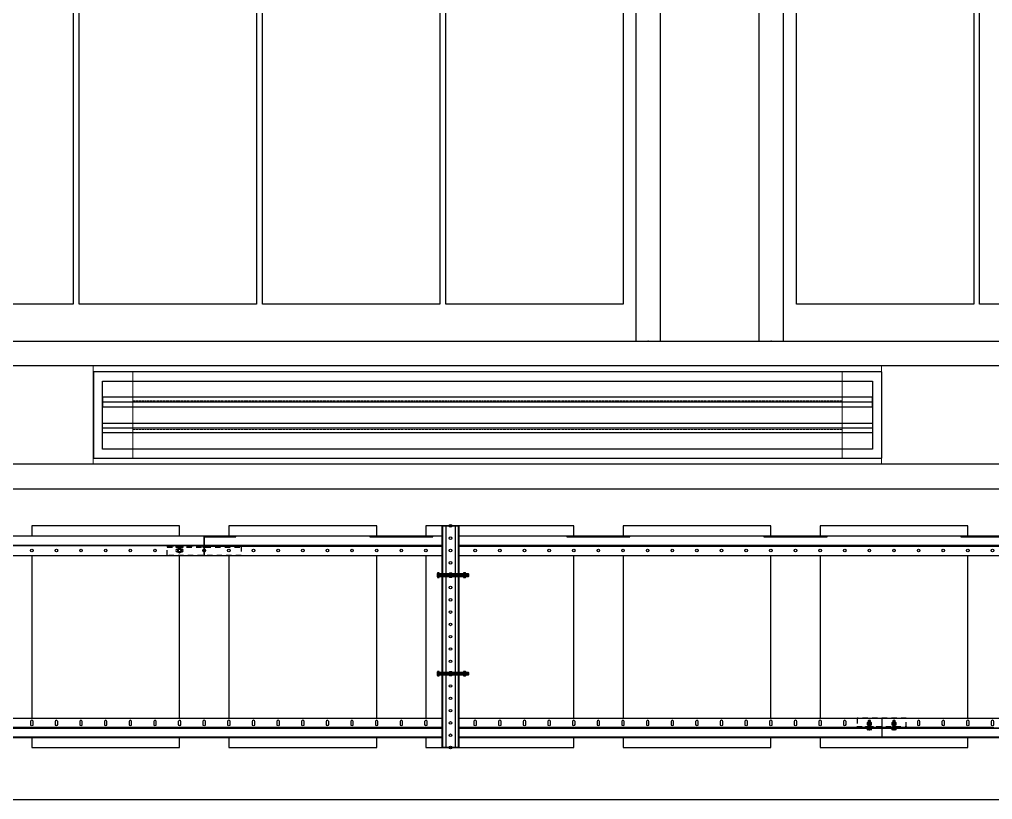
# Model space of a CAD drawing. Header units: millimetres. Extents: x -962357 to -591296, y -223672 to 59420.
# Drawn here: x -760955 to -758980, y -175224 to -173641 of the extents above; entities that cross this region are included whole.
import ezdxf

# ---------------------------------------------------------------- set-up
doc = ezdxf.new("R2010")
doc.units = ezdxf.units.MM
doc.linetypes.add('DPA_Hidden 50', pattern=[3, 2, -1])
doc.linetypes.add('TA_HL_003.00000', pattern=[19.5, 10.65, -8.85])
for name, color, linetype in [('000 - H A T C H', 8, 'Continuous'), ('000 - WIPEOUT', 250, 'Continuous'), ('001 - ASCESSORIES', 251, 'Continuous'), ('A04_TUBE SERIES', 2, 'Continuous'), ('A11_ALU.SOLID SHEET', 2, 'Continuous')]:
    doc.layers.add(name, color=color, linetype=linetype)
doc.layers.add('A-GLAZ-CURT', color=2, linetype='Continuous', lineweight=9)
pattern_1 = [(110, (-0.5, 0), (-0.939693, -0.34202), []), (110, (-0.2012, 0.6409), (-0.939693, -0.34202), [1.25, -0.25, 0, -0.25])]

# ---------------------------------------------------------------- blocks, each defined once
blk = doc.blocks.new('*U4623')
at = {"layer": '001 - ASCESSORIES', "color": 0, "linetype": 'ByBlock'}
blk.add_lwpolyline([(800, 87.5), (-800, 87.5), (-800, -87.5), (800, -87.5)], close=True, dxfattribs=at)
at = {"layer": '001 - ASCESSORIES', "linetype": 'ByBlock'}
for points in [[(-781.5, 69), (781.5, 69), (781.5, -69), (-781.5, -69)], [(781.5, 36.3), (-781.5, 36.3), (-781.5, 16.3), (781.5, 16.3)], [(-781.5, -16.3), (781.5, -16.3), (781.5, -36.3), (-781.5, -36.3)]]:
    blk.add_lwpolyline(points, close=True, dxfattribs=at)
for points in [[(781.5, 26.3), (-781.5, 26.3)], [(-781.5, -26.3), (781.5, -26.3)]]:
    blk.add_lwpolyline(points, dxfattribs=at)
blk = doc.blocks.new('*U4829')
blk.add_attdef('EXTR.OVL-LENGTH_', (-25, -59.1), '', height=5)
blk.add_wipeout([(-25, 0), (25, 0), (25, 1900), (-25, 1900)]).dxf.layer = '000 - WIPEOUT'
blk.add_point((0, 0))
at = {"layer": 'A04_TUBE SERIES', "color": 0}
blk.add_lwpolyline([(-25, 0), (25, 0), (25, 1900), (-25, 1900)], close=True, dxfattribs=at)
blk = doc.blocks.new('*U4830')
blk.add_attdef('EXTR.OVL-LENGTH_', (-25, -59.1), '', height=5)
blk.add_wipeout([(-25, 0), (25, 0), (25, 1900), (-25, 1900)]).dxf.layer = '000 - WIPEOUT'
blk.add_point((0, 0))
at = {"layer": 'A04_TUBE SERIES', "color": 0}
blk.add_lwpolyline([(-25, 0), (25, 0), (25, 1900), (-25, 1900)], close=True, dxfattribs=at)
blk = doc.blocks.new('*U4729')
at = {"color": 3}
for points in [[(-875, 924), (875, 924), (875, 564), (-875, 564)], [(-875, 552), (875, 552), (875, 192), (-875, 192)], [(-875, 180), (875, 180), (875, -180), (-875, -180)], [(-875, -192), (875, -192), (875, -552), (-875, -552)], [(-875, -564), (875, -564), (875, -924), (-875, -924)]]:
    blk.add_wipeout(points, dxfattribs=at).dxf.layer = '000 - WIPEOUT'
at = {"layer": 'A11_ALU.SOLID SHEET', "color": 0, "linetype": 'ByBlock'}
for points in [[(875, 564), (-875, 564), (-875, 924), (875, 924)], [(875, 192), (-875, 192), (-875, 552), (875, 552)], [(875, -180), (-875, -180), (-875, 180), (875, 180)], [(875, -552), (-875, -552), (-875, -192), (875, -192)], [(875, -924), (-875, -924), (-875, -564), (875, -564)]]:
    blk.add_lwpolyline(points, close=True, dxfattribs=at)
blk = doc.blocks.new('*U4837')
blk.add_attdef('EXTR.OVL-LENGTH_', (-25, -59.1), '', height=5)
blk.add_wipeout([(-25, 25), (25, -25), (25, 6873.5), (-25, 6823.5)]).dxf.layer = '000 - WIPEOUT'
at = {"layer": 'A04_TUBE SERIES', "color": 0}
blk.add_lwpolyline([(-25, 25), (25, -25), (25, 6873.5), (-25, 6823.5)], close=True, dxfattribs=at)
blk = doc.blocks.new('*U4838')
blk.add_attdef('EXTR.OVL-LENGTH_', (-25, -59.1), '', height=5)
blk.add_wipeout([(-25, -25), (25, 25), (25, 6317.5), (-25, 6367.5)]).dxf.layer = '000 - WIPEOUT'
at = {"layer": 'A04_TUBE SERIES', "color": 0}
blk.add_lwpolyline([(-25, -25), (25, 25), (25, 6317.5), (-25, 6367.5)], close=True, dxfattribs=at)
blk = doc.blocks.new('*U4839')
at = {"layer": 'A04_TUBE SERIES', "color": 0, "linetype": 'ByBlock'}
for name, p in [('*U4829', (2224.5, 300)), ('*U4830', (2474.5, 300))]:
    blk.add_blockref(name, p, dxfattribs=at)
at = {"layer": 'A04_TUBE SERIES', "color": 0, "linetype": 'ByBlock', "rotation": 269.9999999999478}
blk.add_blockref('*U4837', (25, 25), dxfattribs=at)
at = {"layer": 'A11_ALU.SOLID SHEET', "color": 0, "linetype": 'ByBlock', "rotation": 90}
for p in [(1249.8, 1250), (3449.3, 1250)]:
    blk.add_blockref('*U4729', p, dxfattribs=at)
at = {"layer": 'A04_TUBE SERIES', "color": 0, "linetype": 'ByBlock', "xscale": -1, "rotation": 269.9999999999478}
blk.add_blockref('*U4838', (278, 275), dxfattribs=at)
blk = doc.blocks.new('*U4854')
at = {"color": 3}
for points in [[(-225, 2950), (225, 2950), (225, 2650), (-225, 2650)], [(-225, 2550), (225, 2550), (225, 2250), (-225, 2250)], [(-225, 2150), (225, 2150), (225, 1850), (-225, 1850)], [(-225, 1750), (225, 1750), (225, 1450), (-225, 1450)], [(-225, 1350), (225, 1350), (225, 1050), (-225, 1050)]]:
    blk.add_wipeout(points, dxfattribs=at).dxf.layer = '000 - WIPEOUT'
at = {"layer": 'A11_ALU.SOLID SHEET', "color": 0, "linetype": 'ByBlock'}
for points in [[(-225, 2650), (225, 2650), (225, 2950), (-225, 2950)], [(-225, 2250), (225, 2250), (225, 2550), (-225, 2550)], [(-225, 1850), (225, 1850), (225, 2150), (-225, 2150)], [(-225, 1450), (225, 1450), (225, 1750), (-225, 1750)], [(-225, 1050), (225, 1050), (225, 1350), (-225, 1350)]]:
    blk.add_lwpolyline(points, close=True, dxfattribs=at)
blk = doc.blocks.new('000 - ASSCESSORIES_FAMELINE_GALV.BRACKET_FITTING_Z-PROFILE_HR-02AA_TOP_VIEW')
blk.add_wipeout([(-1200, 39), (1200, 39), (1200, 0), (-1200, 0)]).dxf.layer = '000 - WIPEOUT'
at = {"layer": '001 - ASCESSORIES', "linetype": 'Continuous'}
for p, q in [((-1200, 39), (1200, 39)), ((-1200, 0), (1200, 0))]:
    blk.add_line(p, q, dxfattribs=at)
at = {"layer": '001 - ASCESSORIES', "color": 1, "linetype": 'ByBlock'}
for p, q in [((-1127.6, 20.2), (-1127.6, 19)), ((-1077.6, 20.2), (-1077.6, 19)), ((-1027.6, 20.2), (-1027.6, 19)), ((-977.6, 20.2), (-977.6, 19)), ((-527.6, 20.2), (-527.6, 19)), ((-477.6, 20.2), (-477.6, 19)), ((-427.6, 20.2), (-427.6, 19)), ((-377.6, 20.2), (-377.6, 19)), ((-327.6, 20.2), (-327.6, 19)), ((-277.6, 20.2), (-277.6, 19)), ((-227.6, 20.2), (-227.6, 19)), ((-177.6, 20.2), (-177.6, 19)), ((-127.6, 20.2), (-127.6, 19)), ((-77.6, 20.2), (-77.6, 19)), ((-27.6, 20.2), (-27.6, 19)), ((22.4, 20.2), (22.4, 19)), ((72.4, 20.2), (72.4, 19)), ((122.4, 20.2), (122.4, 19)), ((172.4, 20.2), (172.4, 19)), ((222.4, 20.2), (222.4, 19)), ((272.4, 20.2), (272.4, 19)), ((322.4, 20.2), (322.4, 19)), ((372.4, 20.2), (372.4, 19)), ((422.4, 20.2), (422.4, 19)), ((472.4, 20.2), (472.4, 19)), ((522.4, 20.2), (522.4, 19)), ((572.4, 20.2), (572.4, 19)), ((622.4, 20.2), (622.4, 19)), ((672.4, 20.2), (672.4, 19)), ((722.4, 20.2), (722.4, 19)), ((772.4, 20.2), (772.4, 19)), ((822.4, 20.2), (822.4, 19)), ((872.4, 20.2), (872.4, 19)), ((922.4, 20.2), (922.4, 19)), ((972.4, 20.2), (972.4, 19)), ((1022.4, 20.2), (1022.4, 19)), ((1072.4, 20.2), (1072.4, 19)), ((1122.4, 20.2), (1122.4, 19)), ((1172.4, 20.2), (1172.4, 19))]:
    blk.add_line(p, q, dxfattribs=at)
at = {"layer": '001 - ASCESSORIES', "color": 0, "linetype": 'ByBlock'}
blk.add_lwpolyline([(-1200, 39), (1200, 39), (1200, 19), (-1200, 19)], close=True, dxfattribs=at)
at = {"layer": '001 - ASCESSORIES', "color": 1, "linetype": 'ByBlock'}
for points in [[(-1200, 20.2), (-1177.6, 20.2), (-1177.6, 19), (-1200, 19)], [(-1177.6, 20.2), (-1172.4, 20.2), (-1172.4, 19), (-1177.6, 19)], [(-1127.6, 20.2), (-1172.4, 20.2), (-1172.4, 19), (-1127.6, 19)], [(-1127.6, 20.2), (-1122.4, 20.2), (-1122.4, 19), (-1127.6, 19)], [(-1077.6, 20.2), (-1122.4, 20.2), (-1122.4, 19), (-1077.6, 19)], [(-1077.6, 20.2), (-1072.4, 20.2), (-1072.4, 19), (-1077.6, 19)], [(-1027.6, 20.2), (-1072.4, 20.2), (-1072.4, 19), (-1027.6, 19)], [(-1027.6, 20.2), (-1022.4, 20.2), (-1022.4, 19), (-1027.6, 19)], [(-977.6, 20.2), (-1022.4, 20.2), (-1022.4, 19), (-977.6, 19)], [(-977.6, 20.2), (-972.4, 20.2), (-972.4, 19), (-977.6, 19)], [(-527.6, 20.2), (-572.4, 20.2), (-572.4, 19), (-527.6, 19)], [(-527.6, 20.2), (-522.4, 20.2), (-522.4, 19), (-527.6, 19)], [(-477.6, 20.2), (-522.4, 20.2), (-522.4, 19), (-477.6, 19)], [(-477.6, 20.2), (-472.4, 20.2), (-472.4, 19), (-477.6, 19)], [(-427.6, 20.2), (-472.4, 20.2), (-472.4, 19), (-427.6, 19)], [(-427.6, 20.2), (-422.4, 20.2), (-422.4, 19), (-427.6, 19)], [(-377.6, 20.2), (-422.4, 20.2), (-422.4, 19), (-377.6, 19)], [(-377.6, 20.2), (-372.4, 20.2), (-372.4, 19), (-377.6, 19)], [(-327.6, 20.2), (-372.4, 20.2), (-372.4, 19), (-327.6, 19)], [(-327.6, 20.2), (-322.4, 20.2), (-322.4, 19), (-327.6, 19)], [(-277.6, 20.2), (-322.4, 20.2), (-322.4, 19), (-277.6, 19)], [(-277.6, 20.2), (-272.4, 20.2), (-272.4, 19), (-277.6, 19)], [(-227.6, 20.2), (-272.4, 20.2), (-272.4, 19), (-227.6, 19)], [(-227.6, 20.2), (-222.4, 20.2), (-222.4, 19), (-227.6, 19)], [(-177.6, 20.2), (-222.4, 20.2), (-222.4, 19), (-177.6, 19)], [(-177.6, 20.2), (-172.4, 20.2), (-172.4, 19), (-177.6, 19)], [(-127.6, 20.2), (-172.4, 20.2), (-172.4, 19), (-127.6, 19)], [(-127.6, 20.2), (-122.4, 20.2), (-122.4, 19), (-127.6, 19)], [(-77.6, 20.2), (-122.4, 20.2), (-122.4, 19), (-77.6, 19)], [(-77.6, 20.2), (-72.4, 20.2), (-72.4, 19), (-77.6, 19)], [(-27.6, 20.2), (-72.4, 20.2), (-72.4, 19), (-27.6, 19)], [(-27.6, 20.2), (-22.4, 20.2), (-22.4, 19), (-27.6, 19)], [(22.4, 20.2), (-22.4, 20.2), (-22.4, 19), (22.4, 19)], [(22.4, 20.2), (27.6, 20.2), (27.6, 19), (22.4, 19)], [(72.4, 20.2), (27.6, 20.2), (27.6, 19), (72.4, 19)], [(72.4, 20.2), (77.6, 20.2), (77.6, 19), (72.4, 19)], [(122.4, 20.2), (77.6, 20.2), (77.6, 19), (122.4, 19)], [(122.4, 20.2), (127.6, 20.2), (127.6, 19), (122.4, 19)], [(172.4, 20.2), (127.6, 20.2), (127.6, 19), (172.4, 19)], [(172.4, 20.2), (177.6, 20.2), (177.6, 19), (172.4, 19)], [(222.4, 20.2), (177.6, 20.2), (177.6, 19), (222.4, 19)], [(222.4, 20.2), (227.6, 20.2), (227.6, 19), (222.4, 19)], [(272.4, 20.2), (227.6, 20.2), (227.6, 19), (272.4, 19)], [(272.4, 20.2), (277.6, 20.2), (277.6, 19), (272.4, 19)], [(322.4, 20.2), (277.6, 20.2), (277.6, 19), (322.4, 19)], [(322.4, 20.2), (327.6, 20.2), (327.6, 19), (322.4, 19)], [(372.4, 20.2), (327.6, 20.2), (327.6, 19), (372.4, 19)], [(372.4, 20.2), (377.6, 20.2), (377.6, 19), (372.4, 19)], [(422.4, 20.2), (377.6, 20.2), (377.6, 19), (422.4, 19)], [(422.4, 20.2), (427.6, 20.2), (427.6, 19), (422.4, 19)], [(472.4, 20.2), (427.6, 20.2), (427.6, 19), (472.4, 19)], [(472.4, 20.2), (477.6, 20.2), (477.6, 19), (472.4, 19)], [(522.4, 20.2), (477.6, 20.2), (477.6, 19), (522.4, 19)], [(522.4, 20.2), (527.6, 20.2), (527.6, 19), (522.4, 19)], [(572.4, 20.2), (527.6, 20.2), (527.6, 19), (572.4, 19)], [(572.4, 20.2), (577.6, 20.2), (577.6, 19), (572.4, 19)], [(622.4, 20.2), (577.6, 20.2), (577.6, 19), (622.4, 19)], [(622.4, 20.2), (627.6, 20.2), (627.6, 19), (622.4, 19)], [(672.4, 20.2), (627.6, 20.2), (627.6, 19), (672.4, 19)], [(672.4, 20.2), (677.6, 20.2), (677.6, 19), (672.4, 19)], [(722.4, 20.2), (677.6, 20.2), (677.6, 19), (722.4, 19)], [(722.4, 20.2), (727.6, 20.2), (727.6, 19), (722.4, 19)], [(772.4, 20.2), (727.6, 20.2), (727.6, 19), (772.4, 19)], [(772.4, 20.2), (777.6, 20.2), (777.6, 19), (772.4, 19)], [(822.4, 20.2), (777.6, 20.2), (777.6, 19), (822.4, 19)], [(822.4, 20.2), (827.6, 20.2), (827.6, 19), (822.4, 19)], [(872.4, 20.2), (827.6, 20.2), (827.6, 19), (872.4, 19)], [(872.4, 20.2), (877.6, 20.2), (877.6, 19), (872.4, 19)], [(922.4, 20.2), (877.6, 20.2), (877.6, 19), (922.4, 19)], [(922.4, 20.2), (927.6, 20.2), (927.6, 19), (922.4, 19)], [(972.4, 20.2), (927.6, 20.2), (927.6, 19), (972.4, 19)], [(972.4, 20.2), (977.6, 20.2), (977.6, 19), (972.4, 19)], [(1022.4, 20.2), (977.6, 20.2), (977.6, 19), (1022.4, 19)], [(1022.4, 20.2), (1027.6, 20.2), (1027.6, 19), (1022.4, 19)], [(1072.4, 20.2), (1027.6, 20.2), (1027.6, 19), (1072.4, 19)], [(1072.4, 20.2), (1077.6, 20.2), (1077.6, 19), (1072.4, 19)], [(1122.4, 20.2), (1077.6, 20.2), (1077.6, 19), (1122.4, 19)], [(1122.4, 20.2), (1127.6, 20.2), (1127.6, 19), (1122.4, 19)], [(1172.4, 20.2), (1127.6, 20.2), (1127.6, 19), (1172.4, 19)], [(1172.4, 20.2), (1177.6, 20.2), (1177.6, 19), (1172.4, 19)], [(1200, 20.2), (1177.6, 20.2), (1177.6, 19), (1200, 19)]]:
    blk.add_lwpolyline(points, close=True, dxfattribs=at)
at = {"layer": '001 - ASCESSORIES'}
for points in [[(-1172.4, 26), (-1172.4, 32, 1), (-1177.6, 32), (-1177.6, 26, 1)], [(-1122.4, 26), (-1122.4, 32, 1), (-1127.6, 32), (-1127.6, 26, 1)], [(-1072.4, 26), (-1072.4, 32, 1), (-1077.6, 32), (-1077.6, 26, 1)], [(-1022.4, 26), (-1022.4, 32, 1), (-1027.6, 32), (-1027.6, 26, 1)], [(-972.4, 26), (-972.4, 32, 1), (-977.6, 32), (-977.6, 26, 1)], [(-522.4, 26), (-522.4, 32, 1), (-527.6, 32), (-527.6, 26, 1)], [(-472.4, 26), (-472.4, 32, 1), (-477.6, 32), (-477.6, 26, 1)], [(-422.4, 26), (-422.4, 32, 1), (-427.6, 32), (-427.6, 26, 1)], [(-372.4, 26), (-372.4, 32, 1), (-377.6, 32), (-377.6, 26, 1)], [(-322.4, 26), (-322.4, 32, 1), (-327.6, 32), (-327.6, 26, 1)], [(-272.4, 26), (-272.4, 32, 1), (-277.6, 32), (-277.6, 26, 1)], [(-222.4, 26), (-222.4, 32, 1), (-227.6, 32), (-227.6, 26, 1)], [(-172.4, 26), (-172.4, 32, 1), (-177.6, 32), (-177.6, 26, 1)], [(-122.4, 26), (-122.4, 32, 1), (-127.6, 32), (-127.6, 26, 1)], [(-72.4, 26), (-72.4, 32, 1), (-77.6, 32), (-77.6, 26, 1)], [(-22.4, 26), (-22.4, 32, 1), (-27.6, 32), (-27.6, 26, 1)], [(27.6, 26), (27.6, 32, 1), (22.4, 32), (22.4, 26, 1)], [(77.6, 26), (77.6, 32, 1), (72.4, 32), (72.4, 26, 1)], [(127.6, 26), (127.6, 32, 1), (122.4, 32), (122.4, 26, 1)], [(177.6, 26), (177.6, 32, 1), (172.4, 32), (172.4, 26, 1)], [(227.6, 26), (227.6, 32, 1), (222.4, 32), (222.4, 26, 1)], [(277.6, 26), (277.6, 32, 1), (272.4, 32), (272.4, 26, 1)], [(327.6, 26), (327.6, 32, 1), (322.4, 32), (322.4, 26, 1)], [(377.6, 26), (377.6, 32, 1), (372.4, 32), (372.4, 26, 1)], [(427.6, 26), (427.6, 32, 1), (422.4, 32), (422.4, 26, 1)], [(477.6, 26), (477.6, 32, 1), (472.4, 32), (472.4, 26, 1)], [(527.6, 26), (527.6, 32, 1), (522.4, 32), (522.4, 26, 1)], [(577.6, 26), (577.6, 32, 1), (572.4, 32), (572.4, 26, 1)], [(627.6, 26), (627.6, 32, 1), (622.4, 32), (622.4, 26, 1)], [(677.6, 26), (677.6, 32, 1), (672.4, 32), (672.4, 26, 1)], [(727.6, 26), (727.6, 32, 1), (722.4, 32), (722.4, 26, 1)], [(777.6, 26), (777.6, 32, 1), (772.4, 32), (772.4, 26, 1)], [(827.6, 26), (827.6, 32, 1), (822.4, 32), (822.4, 26, 1)], [(877.6, 26), (877.6, 32, 1), (872.4, 32), (872.4, 26, 1)], [(927.6, 26), (927.6, 32, 1), (922.4, 32), (922.4, 26, 1)], [(977.6, 26), (977.6, 32, 1), (972.4, 32), (972.4, 26, 1)], [(1027.6, 26), (1027.6, 32, 1), (1022.4, 32), (1022.4, 26, 1)], [(1077.6, 26), (1077.6, 32, 1), (1072.4, 32), (1072.4, 26, 1)], [(1127.6, 26), (1127.6, 32, 1), (1122.4, 32), (1122.4, 26, 1)], [(1177.6, 26), (1177.6, 32, 1), (1172.4, 32), (1172.4, 26, 1)]]:
    blk.add_lwpolyline(points, format="xyb", close=True, dxfattribs=at)
blk.add_lwpolyline([(-1200, 19), (1200, 19), (1200, 0), (-1200, 0)], close=True, dxfattribs=at)
at = {"layer": '001 - ASCESSORIES', "color": 2}
blk.add_lwpolyline([(-1200, 1.2), (1200, 1.2), (1200, 0), (-1200, 0)], close=True, dxfattribs=at)
blk = doc.blocks.new('*U4662')
at = {"color": 1}
for p, q in [((-3.5, 4.5), (3.5, 4.5)), ((-3.5, 0), (3.5, 0))]:
    blk.add_line(p, q, dxfattribs=at)
at = {"color": 0}
for points in [[(-2.3, 4.2, 0.249893), (-4.6, 4.2), (-4.6, 0.3, 0.249893), (-2.3, 0.3)], [(2.3, 4.2, 0.062422), (0, 4.5, 0.062422), (-2.3, 4.2), (-2.3, 0.3, 0.061692), (0, 0, 0.061692), (2.3, 0.3)], [(4.6, 4.2, 0.249893), (2.3, 4.2), (2.3, 0.3, 0.249893), (4.6, 0.3)]]:
    blk.add_lwpolyline(points, format="xyb", close=True, dxfattribs=at)
blk = doc.blocks.new('*U4707')
at = {"layer": '000 - H A T C H'}
h = blk.add_hatch(color=250, dxfattribs=at)
h.dxf.hatch_style = 1
edge = h.paths.add_edge_path()
edge.add_line((0.3, 4.6), (4.2, 4.6))
edge.add_arc((2, 3.5), 2.45, 0, 28.0609, ccw=False)
edge.add_line((4.5, 3.5), (4.5, 0))
edge.add_arc((-4.9, 0), 9.36, -0.0239, 0.0239, ccw=False)
edge.add_line((4.5, 0), (4.5, 0))
edge.add_arc((-4.9, 0), 9.36, -0.0239, 0.0239, ccw=False)
edge.add_line((4.5, 0), (4.5, -3.5))
edge.add_arc((2, -3.5), 2.45, -28.0609, 0, ccw=False)
edge.add_line((4.2, -4.6), (0.3, -4.6))
edge.add_arc((2.5, -3.5), 2.45, 180, 208.0609, ccw=False)
edge.add_line((0, -3.5), (0, 3.5))
edge.add_arc((2.5, 3.5), 2.45, 151.9391, 180, ccw=False)
at = {"layer": '001 - ASCESSORIES', "color": 0, "rotation": 270}
blk.add_blockref('*U4662', (0, 0), dxfattribs=at)
blk = doc.blocks.new('*U4682')
at = {"color": 1}
for p, q in [((-3.5, 3.5), (3.5, 3.5)), ((-3.5, 0), (3.5, 0))]:
    blk.add_line(p, q, dxfattribs=at)
at = {"color": 0}
for points in [[(-2.3, 3.2, 0.249855), (-4.6, 3.2), (-4.6, 0.3, 0.249855), (-2.3, 0.3)], [(2.3, 3.2, 0.062432), (0, 3.5, 0.062432), (-2.3, 3.2), (-2.3, 0.3, 0.061701), (0, 0, 0.061701), (2.3, 0.3)], [(4.6, 3.2, 0.249855), (2.3, 3.2), (2.3, 0.3, 0.249855), (4.6, 0.3)]]:
    blk.add_lwpolyline(points, format="xyb", close=True, dxfattribs=at)
blk = doc.blocks.new('*U4688')
at = {"layer": '000 - H A T C H'}
h = blk.add_hatch(dxfattribs=at)
h.set_pattern_fill('ANSI35', color=8, scale=4, angle=65)
h.set_pattern_definition(pattern_1)
h.paths.add_polyline_path([(0, -2.5), (14.5, -2.5), (14.5, 2.5), (0, 2.5)])
at = {"color": 8}
blk.add_line((14.5, -2.5), (14.5, 2.5), dxfattribs=at)
at = {"color": 1}
blk.add_lwpolyline([(14.5, 2.5), (0, 2.5), (0, -2.5), (14.5, -2.5), (15, -2), (15, 2)], close=True, dxfattribs=at)
blk = doc.blocks.new('*U4699')
at = {"layer": '000 - H A T C H'}
h = blk.add_hatch(color=250, dxfattribs=at)
h.dxf.hatch_style = 1
edge = h.paths.add_edge_path()
edge.add_line((-0.3, -4.6), (-3.2, -4.6))
edge.add_arc((-1, -3.5), 2.45, 180, 208.0569, ccw=False)
edge.add_line((-3.5, -3.5), (-3.5, 0))
edge.add_arc((5.9, 0), 9.36, 179.9761, 180.0239, ccw=False)
edge.add_line((-3.5, 0), (-3.5, 0))
edge.add_arc((5.9, 0), 9.36, 179.9761, 180.0239, ccw=False)
edge.add_line((-3.5, 0), (-3.5, 3.5))
edge.add_arc((-1, 3.5), 2.45, 151.9431, 180, ccw=False)
edge.add_line((-3.2, 4.6), (-0.3, 4.6))
edge.add_arc((-2.5, 3.5), 2.45, 360, 388.0569, ccw=False)
edge.add_line((0, 3.5), (0, -3.5))
edge.add_arc((-2.5, -3.5), 2.45, 331.9431, 360, ccw=False)
blk.add_blockref('*U4688', (0, 0))
at = {"layer": '001 - ASCESSORIES', "rotation": 90}
blk.add_blockref('*U4682', (0, 0), dxfattribs=at)
blk = doc.blocks.new('000 - ASSCESSORIES_FAMELINE_GALV._SPICE-FOR_HR-02A_TOP_VIEW')
at = {"layer": '001 - ASCESSORIES', "color": 0, "linetype": 'ByBlock'}
blk.add_lwpolyline([(-50, 0), (50, 0), (50, 18.8), (-50, 18.8)], close=True, dxfattribs=at)
at = {"layer": '001 - ASCESSORIES', "linetype": 'ByBlock'}
blk.add_lwpolyline([(-50, 2), (50, 2), (50, 0), (-50, 0)], close=True, dxfattribs=at)
at = {"layer": '001 - ASCESSORIES', "color": 1}
for points in [[(-32.6, 2), (-17.4, 2), (-17.4, 0), (-32.6, 0)], [(22.4, 2), (27.6, 2), (27.6, 0), (22.4, 0)]]:
    blk.add_lwpolyline(points, close=True, dxfattribs=at)
blk = doc.blocks.new('*U4929')
at = {"layer": '001 - ASCESSORIES', "linetype": 'ByBlock', "rotation": 180}
blk.add_blockref('000 - ASSCESSORIES_FAMELINE_GALV.BRACKET_FITTING_Z-PROFILE_HR-02AA_TOP_VIEW', (0, 39), dxfattribs=at)
at = {"layer": '001 - ASCESSORIES', "rotation": 270}
for name, p in [('*U4699', (1175, 20)), ('*U4707', (1175, 13.6))]:
    blk.add_blockref(name, p, dxfattribs=at)
at = {"layer": '001 - ASCESSORIES', "linetype": 'ByBlock', "rotation": 180}
blk.add_blockref('000 - ASSCESSORIES_FAMELINE_GALV.BRACKET_FITTING_Z-PROFILE_HR-02AA_TOP_VIEW', (2400, 39), dxfattribs=at)
at = {"layer": '001 - ASCESSORIES', "rotation": 270}
for name, p in [('*U4699', (1225, 20)), ('*U4707', (1225, 13.6))]:
    blk.add_blockref(name, p, dxfattribs=at)
at = {"layer": '001 - ASCESSORIES', "linetype": 'TA_HL_003.00000', "rotation": 180}
blk.add_blockref('000 - ASSCESSORIES_FAMELINE_GALV._SPICE-FOR_HR-02A_TOP_VIEW', (1200, 18.8), dxfattribs=at)
blk = doc.blocks.new('*U4663')
at = {"layer": '001 - ASCESSORIES', "color": 0}
blk.add_lwpolyline([(4.6, 0), (2.3, 4), (-2.3, 4), (-4.6, 0), (-2.3, -4), (2.3, -4)], close=True, dxfattribs=at)
at = {"layer": '001 - ASCESSORIES', "color": 8}
blk.add_circle((0, 0), 3.85, dxfattribs=at)
at = {"layer": '001 - ASCESSORIES', "color": 0}
blk.add_circle((0, 0), 2.6, dxfattribs=at)
blk = doc.blocks.new('*U4664')
at = {"layer": '000 - H A T C H'}
h = blk.add_hatch(color=250, dxfattribs=at)
h.dxf.hatch_style = 1
h.paths.add_polyline_path([(4, -2.3), (4, 2.3), (0, 4.6), (-4, 2.3), (-4, -2.3), (0, -4.6)])
h.paths.add_polyline_path([(0, -2.6, -1), (0, 2.6, -1)], flags=16)
at = {"layer": '001 - ASCESSORIES', "color": 0, "rotation": 270}
blk.add_blockref('*U4663', (0, 0), dxfattribs=at)
blk = doc.blocks.new('000 - ASSCESSORIES_FAMELINE_GALV.BRACKET_FITTING_Z-PROFILE_HR-02B_TOP_VIEW')
blk.add_wipeout([(-1200, 39), (1200, 39), (1200, 0), (-1200, 0)]).dxf.layer = '000 - WIPEOUT'
at = {"layer": '001 - ASCESSORIES', "linetype": 'ByBlock'}
blk.add_line((1200, 20.2), (-1200, 20.2), dxfattribs=at)
at = {"layer": '001 - ASCESSORIES'}
blk.add_line((1200, 19), (-1200, 19), dxfattribs=at)
at = {"layer": '001 - ASCESSORIES', "color": 0}
blk.add_lwpolyline([(-1200, 39), (-1200, 19), (1200, 19), (1200, 39)], close=True, dxfattribs=at)
at = {"layer": '001 - ASCESSORIES'}
blk.add_lwpolyline([(-1200, 19), (-1200, 0), (1200, 0), (1200, 19)], close=True, dxfattribs=at)
at = {"layer": '001 - ASCESSORIES', "color": 2}
for points in [[(-464.1, 1.2), (-464.1, 0), (-335.9, 0), (-335.9, 1.2)], [(-64.1, 1.2), (-64.1, 0), (64.1, 0), (64.1, 1.2)], [(335.9, 1.2), (335.9, 0), (464.1, 0), (464.1, 1.2)], [(735.9, 1.2), (735.9, 0), (864.1, 0), (864.1, 1.2)], [(1135.9, 1.2), (1135.9, 0), (1200, 0), (1200, 1.2)]]:
    blk.add_lwpolyline(points, close=True, dxfattribs=at)
at = {"layer": '001 - ASCESSORIES'}
for centre in [(-400, 29), (-350, 29), (-300, 29), (-250, 29), (-200, 29), (-150, 29), (-100, 29), (-50, 29), (0, 29), (50, 29), (100, 29), (150, 29), (200, 29), (250, 29), (300, 29), (350, 29), (400, 29), (450, 29), (500, 29), (550, 29), (600, 29), (650, 29), (700, 29), (750, 29), (800, 29), (850, 29), (900, 29), (950, 29), (1000, 29), (1050, 29), (1100, 29), (1150, 29)]:
    blk.add_circle(centre, 2.6, dxfattribs=at)
blk.add_arc((1200, 29), 2.6, 90, 270, dxfattribs=at)
blk = doc.blocks.new('000 - ASSCESSORIES_FAMELINE_GALV._SPICE-FOR_HR-02B_TOP_VIEW')
at = {"layer": '001 - ASCESSORIES', "linetype": 'ByBlock'}
blk.add_lwpolyline([(-75, 6.8), (75, 6.8), (75, 8.8), (-75, 8.8)], close=True, dxfattribs=at)
at = {"layer": '001 - ASCESSORIES', "color": 0, "linetype": 'ByBlock'}
blk.add_lwpolyline([(-75, 8.8), (75, 8.8), (75, -10), (-75, -10)], close=True, dxfattribs=at)
at = {"layer": '001 - ASCESSORIES', "color": 1}
for points in [[(-57.6, 6.8), (-42.4, 6.8), (-42.4, 8.8), (-57.6, 8.8)], [(-2.6, 6.8), (2.6, 6.8), (2.6, 8.8), (-2.6, 8.8)], [(47.4, 6.8), (52.6, 6.8), (52.6, 8.8), (47.4, 8.8)]]:
    blk.add_lwpolyline(points, close=True, dxfattribs=at)
blk.add_lwpolyline([(-55, -2.6), (-45, -2.6, 1), (-45, 2.6), (-55, 2.6, 1)], format="xyb", close=True, dxfattribs=at)
at = {"layer": '001 - ASCESSORIES'}
for centre in [(0, 0), (50, 0)]:
    blk.add_circle(centre, 2.6, dxfattribs=at)
blk = doc.blocks.new('*U4659')
at = {"layer": '001 - ASCESSORIES', "color": 0, "linetype": 'ByBlock'}
blk.add_blockref('000 - ASSCESSORIES_FAMELINE_GALV._SPICE-FOR_HR-02B_TOP_VIEW', (0, 0), dxfattribs=at)
blk = doc.blocks.new('*U4930')
for p in [(2350, -10), (2450, -10)]:
    blk.add_blockref('*U4699', p)
at = {"layer": '001 - ASCESSORIES'}
blk.add_blockref('*U4664', (2350, -10), dxfattribs=at)
at = {"linetype": 'ByBlock'}
blk.add_wipeout([(2400, -39), (4503.5, -39), (4503.5, 0), (2400, 0)], dxfattribs=at).dxf.layer = '000 - WIPEOUT'
at = {"layer": '001 - ASCESSORIES', "color": 1, "linetype": 'ByBlock'}
blk.add_lwpolyline([(4503.5, 0), (2400, 0), (2400, -20), (4503.5, -20)], close=True, dxfattribs=at)
at = {"layer": '001 - ASCESSORIES', "linetype": 'ByBlock'}
blk.add_lwpolyline([(4503.5, -20), (2400, -20), (2400, -39), (4503.5, -39)], close=True, dxfattribs=at)
for centre in [(2400, -10), (2450, -10), (2500, -10), (2550, -10), (2600, -10), (2650, -10), (2700, -10), (2750, -10)]:
    blk.add_circle(centre, 2.6, dxfattribs=at)
at = {"layer": '001 - ASCESSORIES'}
blk.add_blockref('*U4664', (2450, -10), dxfattribs=at)
at = {"layer": '001 - ASCESSORIES', "color": 0, "linetype": 'ByBlock'}
blk.add_blockref('000 - ASSCESSORIES_FAMELINE_GALV.BRACKET_FITTING_Z-PROFILE_HR-02B_TOP_VIEW', (1200, -39), dxfattribs=at)
at = {"layer": '001 - ASCESSORIES', "linetype": 'TA_HL_003.00000', "rotation": 180}
blk.add_blockref('*U4659', (2400, -10), dxfattribs=at)
blk = doc.blocks.new('*U4934')
at = {"color": 6}
blk.add_wipeout([(225, -17), (-225, -17), (-225, 17), (225, 17)], dxfattribs=at).dxf.layer = '000 - WIPEOUT'
at = {"layer": '001 - ASCESSORIES', "color": 0, "linetype": 'ByBlock'}
for p, q in [((225, 15.8), (-225, 15.8)), ((225, -15.8), (-225, -15.8))]:
    blk.add_line(p, q, dxfattribs=at)
at = {"layer": '001 - ASCESSORIES', "color": 1}
blk.add_lwpolyline([(225, 17), (225, -17), (-225, -17), (-225, 17)], close=True, dxfattribs=at)
at = {"layer": '001 - ASCESSORIES', "color": 0, "linetype": 'ByBlock'}
for points in [[(-225, 17), (-225, 9), (225, 9), (225, 17)], [(-225, -9), (-225, -17), (225, -17), (225, -9)]]:
    blk.add_lwpolyline(points, close=True, dxfattribs=at)
at = {"layer": '001 - ASCESSORIES', "color": 1, "linetype": 'Continuous'}
for centre in [(-225, 0), (-200, 0), (-175, 0), (-150, 0), (-125, 0), (-100, 0), (-75, 0), (-50, 0), (-25, 0), (0, 0), (25, 0), (50, 0), (75, 0), (100, 0), (125, 0), (150, 0), (175, 0), (200, 0), (225, 0)]:
    blk.add_circle(centre, 2.6, dxfattribs=at)
blk = doc.blocks.new('*U4696')
at = {"layer": '000 - H A T C H'}
h = blk.add_hatch(dxfattribs=at)
h.set_pattern_fill('ANSI35', color=8, scale=4, angle=65)
h.set_pattern_definition(pattern_1)
h.paths.add_polyline_path([(0, -2.5), (59.5, -2.5), (59.5, 2.5), (0, 2.5)])
at = {"color": 8}
blk.add_line((59.5, -2.5), (59.5, 2.5), dxfattribs=at)
at = {"color": 1}
blk.add_lwpolyline([(59.5, 2.5), (0, 2.5), (0, -2.5), (59.5, -2.5), (60, -2), (60, 2)], close=True, dxfattribs=at)
blk = doc.blocks.new('*U4748')
at = {"layer": '000 - H A T C H'}
h = blk.add_hatch(color=250, dxfattribs=at)
h.dxf.hatch_style = 1
edge = h.paths.add_edge_path()
edge.add_line((-0.3, -4.6), (-3.2, -4.6))
edge.add_arc((-1, -3.5), 2.45, 180, 208.0569, ccw=False)
edge.add_line((-3.5, -3.5), (-3.5, 0))
edge.add_arc((5.9, 0), 9.36, 179.9761, 180.0239, ccw=False)
edge.add_line((-3.5, 0), (-3.5, 0))
edge.add_arc((5.9, 0), 9.36, 179.9761, 180.0239, ccw=False)
edge.add_line((-3.5, 0), (-3.5, 3.5))
edge.add_arc((-1, 3.5), 2.45, 151.9431, 180, ccw=False)
edge.add_line((-3.2, 4.6), (-0.3, 4.6))
edge.add_arc((-2.5, 3.5), 2.45, 360, 388.0569, ccw=False)
edge.add_line((0, 3.5), (0, -3.5))
edge.add_arc((-2.5, -3.5), 2.45, 331.9431, 360, ccw=False)
blk.add_blockref('*U4696', (0, 0))
at = {"layer": '001 - ASCESSORIES', "rotation": 90}
blk.add_blockref('*U4682', (0, 0), dxfattribs=at)
blk = doc.blocks.new('*U4821')
at = {"layer": '001 - ASCESSORIES'}
blk.add_blockref('*U4748', (-23, 0), dxfattribs=at)
at = {"layer": '001 - ASCESSORIES', "color": 2}
for rotation in [90, 90, 270, 270]:
    blk.add_blockref('*U4664', (0, 0), dxfattribs=dict(at, rotation=rotation))
at = {"layer": '001 - ASCESSORIES', "color": 1}
blk.add_blockref('*U4707', (26.2, 0), dxfattribs=at)
blk = doc.blocks.new('*U4956')
blk.add_lwpolyline([(-7165.5, 4263), (-7165.5, 5940.1), (-11560, 5940.1), (-11560, 4315), (-18103.4, 4315), (-18103.4, 550), (-9016.6, 550), (-9016.6, 4265)], close=True)
blk.add_blockref('*U4623', (-15325, 1330.5))
at = {"layer": 'A11_ALU.SOLID SHEET'}
blk.add_blockref('*U4839', (-17223.5, 1180.5), dxfattribs=at)
at = {"layer": 'A11_ALU.SOLID SHEET', "color": 0, "linetype": 'ByBlock', "rotation": 90}
blk.add_blockref('*U4854', (-13300, 880.5), dxfattribs=at)
at = {"layer": '001 - ASCESSORIES', "linetype": 'ByBlock', "rotation": 180}
for name, p in [('*U4930', (-13500, 1045.5)), ('*U4929', (-13325, 715.2))]:
    blk.add_blockref(name, p, dxfattribs=at)
at = {"layer": '001 - ASCESSORIES', "linetype": 'ByBlock', "rotation": 270}
blk.add_blockref('*U4934', (-15400, 880.5), dxfattribs=at)
at = {"layer": '001 - ASCESSORIES', "linetype": 'ByBlock'}
for p in [(-15400, 1005.5), (-15400, 805.5)]:
    blk.add_blockref('*U4821', p, dxfattribs=at)
blk = doc.blocks.new('DPA_CP_Metal Ceiling Air Supply1 - Linear Diffuser Air Supply-V52-4160-01 UPPER PLATFORM LEVEL - REFLECTED CEILING PLAN')
at = {"layer": 'A-GLAZ-CURT'}
for p, q in [((-839353.2, 6974), (-839353.2, 7249)), ((-839353.2, 7249), (-837753.2, 7249)), ((-839353.2, 6974), (-839353.2, 7249)), ((-839353.2, 7249), (-837753.2, 7249)), ((-839353.2, 7249), (-837753.2, 7249)), ((-837753.2, 6974), (-837753.2, 7249)), ((-837753.2, 7249), (-837753.2, 6974)), ((-837753.2, 7199), (-839353.2, 7199)), ((-839273.2, 7199), (-839273.2, 7024)), ((-837833.2, 7199), (-837833.2, 7024)), ((-837753.2, 7024), (-839353.2, 7024)), ((-839353.2, 6974), (-837753.2, 6974)), ((-837753.2, 6974), (-839353.2, 6974)), ((-837753.2, 6974), (-839353.2, 6974))]:
    blk.add_line(p, q, dxfattribs=at)
at = {"layer": 'A-GLAZ-CURT', "linetype": 'DPA_Hidden 50'}
for p, q in [((-837833.2, 7140.7), (-839273.2, 7140.7)), ((-837833.2, 7082.4), (-839273.2, 7082.4))]:
    blk.add_line(p, q, dxfattribs=at)
blk = doc.blocks.new('*U340')
at = {"layer": '001 - ASCESSORIES', "color": 0, "linetype": 'ByBlock'}
blk.add_lwpolyline([(800, 87.5), (-800, 87.5), (-800, -87.5), (800, -87.5)], close=True, dxfattribs=at)
at = {"layer": '001 - ASCESSORIES', "linetype": 'ByBlock'}
for points in [[(-781.5, 69), (781.5, 69), (781.5, -69), (-781.5, -69)], [(781.5, 36.3), (-781.5, 36.3), (-781.5, 16.3), (781.5, 16.3)], [(-781.5, -16.3), (781.5, -16.3), (781.5, -36.3), (-781.5, -36.3)]]:
    blk.add_lwpolyline(points, close=True, dxfattribs=at)
for points in [[(781.5, 26.3), (-781.5, 26.3)], [(-781.5, -26.3), (781.5, -26.3)]]:
    blk.add_lwpolyline(points, dxfattribs=at)
blk = doc.blocks.new('*U697')
at = {"color": 3}
for points in [[(-225, 2950), (225, 2950), (225, 2650), (-225, 2650)], [(-225, 2550), (225, 2550), (225, 2250), (-225, 2250)], [(-225, 2150), (225, 2150), (225, 1850), (-225, 1850)], [(-225, 1750), (225, 1750), (225, 1450), (-225, 1450)], [(-225, 1350), (225, 1350), (225, 1050), (-225, 1050)]]:
    blk.add_wipeout(points, dxfattribs=at).dxf.layer = '000 - WIPEOUT'
at = {"layer": 'A11_ALU.SOLID SHEET', "color": 0, "linetype": 'ByBlock'}
for points in [[(-225, 2650), (225, 2650), (225, 2950), (-225, 2950)], [(-225, 2250), (225, 2250), (225, 2550), (-225, 2550)], [(-225, 1850), (225, 1850), (225, 2150), (-225, 2150)], [(-225, 1450), (225, 1450), (225, 1750), (-225, 1750)], [(-225, 1050), (225, 1050), (225, 1350), (-225, 1350)]]:
    blk.add_lwpolyline(points, close=True, dxfattribs=at)
blk = doc.blocks.new('*U349')
at = {"color": 1}
for p, q in [((-3.5, 4.5), (3.5, 4.5)), ((-3.5, 0), (3.5, 0))]:
    blk.add_line(p, q, dxfattribs=at)
at = {"color": 0}
for points in [[(-2.3, 4.2, 0.249893), (-4.6, 4.2), (-4.6, 0.3, 0.249893), (-2.3, 0.3)], [(2.3, 4.2, 0.062422), (0, 4.5, 0.062422), (-2.3, 4.2), (-2.3, 0.3, 0.061692), (0, 0, 0.061692), (2.3, 0.3)], [(4.6, 4.2, 0.249893), (2.3, 4.2), (2.3, 0.3, 0.249893), (4.6, 0.3)]]:
    blk.add_lwpolyline(points, format="xyb", close=True, dxfattribs=at)
blk = doc.blocks.new('*U667')
at = {"layer": '000 - H A T C H'}
h = blk.add_hatch(color=250, dxfattribs=at)
h.dxf.hatch_style = 1
edge = h.paths.add_edge_path()
edge.add_line((0.3, 4.6), (4.2, 4.6))
edge.add_arc((2, 3.5), 2.45, 0, 28.0609, ccw=False)
edge.add_line((4.5, 3.5), (4.5, 0))
edge.add_arc((-4.9, 0), 9.36, -0.0239, 0.0239, ccw=False)
edge.add_line((4.5, 0), (4.5, 0))
edge.add_arc((-4.9, 0), 9.36, -0.0239, 0.0239, ccw=False)
edge.add_line((4.5, 0), (4.5, -3.5))
edge.add_arc((2, -3.5), 2.45, -28.0609, 0, ccw=False)
edge.add_line((4.2, -4.6), (0.3, -4.6))
edge.add_arc((2.5, -3.5), 2.45, 180, 208.0609, ccw=False)
edge.add_line((0, -3.5), (0, 3.5))
edge.add_arc((2.5, 3.5), 2.45, 151.9391, 180, ccw=False)
at = {"layer": '001 - ASCESSORIES', "color": 0, "rotation": 270}
blk.add_blockref('*U349', (0, 0), dxfattribs=at)
blk = doc.blocks.new('*U351')
at = {"color": 1}
for p, q in [((-3.5, 3.5), (3.5, 3.5)), ((-3.5, 0), (3.5, 0))]:
    blk.add_line(p, q, dxfattribs=at)
at = {"color": 0}
for points in [[(-2.3, 3.2, 0.249855), (-4.6, 3.2), (-4.6, 0.3, 0.249855), (-2.3, 0.3)], [(2.3, 3.2, 0.062432), (0, 3.5, 0.062432), (-2.3, 3.2), (-2.3, 0.3, 0.061701), (0, 0, 0.061701), (2.3, 0.3)], [(4.6, 3.2, 0.249855), (2.3, 3.2), (2.3, 0.3, 0.249855), (4.6, 0.3)]]:
    blk.add_lwpolyline(points, format="xyb", close=True, dxfattribs=at)
blk = doc.blocks.new('*U357')
at = {"layer": '000 - H A T C H'}
h = blk.add_hatch(dxfattribs=at)
h.set_pattern_fill('ANSI35', color=8, scale=4, angle=65)
h.set_pattern_definition(pattern_1)
h.paths.add_polyline_path([(0, -2.5), (14.5, -2.5), (14.5, 2.5), (0, 2.5)])
at = {"color": 8}
blk.add_line((14.5, -2.5), (14.5, 2.5), dxfattribs=at)
at = {"color": 1}
blk.add_lwpolyline([(14.5, 2.5), (0, 2.5), (0, -2.5), (14.5, -2.5), (15, -2), (15, 2)], close=True, dxfattribs=at)
blk = doc.blocks.new('*U666')
at = {"layer": '000 - H A T C H'}
h = blk.add_hatch(color=250, dxfattribs=at)
h.dxf.hatch_style = 1
edge = h.paths.add_edge_path()
edge.add_line((-0.3, -4.6), (-3.2, -4.6))
edge.add_arc((-1, -3.5), 2.45, 180, 208.0569, ccw=False)
edge.add_line((-3.5, -3.5), (-3.5, 0))
edge.add_arc((5.9, 0), 9.36, 179.9761, 180.0239, ccw=False)
edge.add_line((-3.5, 0), (-3.5, 0))
edge.add_arc((5.9, 0), 9.36, 179.9761, 180.0239, ccw=False)
edge.add_line((-3.5, 0), (-3.5, 3.5))
edge.add_arc((-1, 3.5), 2.45, 151.9431, 180, ccw=False)
edge.add_line((-3.2, 4.6), (-0.3, 4.6))
edge.add_arc((-2.5, 3.5), 2.45, 360, 388.0569, ccw=False)
edge.add_line((0, 3.5), (0, -3.5))
edge.add_arc((-2.5, -3.5), 2.45, 331.9431, 360, ccw=False)
blk.add_blockref('*U357', (0, 0))
at = {"layer": '001 - ASCESSORIES', "rotation": 90}
blk.add_blockref('*U351', (0, 0), dxfattribs=at)
blk = doc.blocks.new('*U543')
at = {"layer": '001 - ASCESSORIES', "linetype": 'ByBlock', "rotation": 180}
blk.add_blockref('000 - ASSCESSORIES_FAMELINE_GALV.BRACKET_FITTING_Z-PROFILE_HR-02AA_TOP_VIEW', (0, 39), dxfattribs=at)
at = {"layer": '001 - ASCESSORIES', "rotation": 270}
for name, p in [('*U666', (1175, 20)), ('*U667', (1175, 13.6))]:
    blk.add_blockref(name, p, dxfattribs=at)
at = {"layer": '001 - ASCESSORIES', "linetype": 'ByBlock', "rotation": 180}
blk.add_blockref('000 - ASSCESSORIES_FAMELINE_GALV.BRACKET_FITTING_Z-PROFILE_HR-02AA_TOP_VIEW', (2400, 39), dxfattribs=at)
at = {"layer": '001 - ASCESSORIES', "rotation": 270}
for name, p in [('*U666', (1225, 20)), ('*U667', (1225, 13.6))]:
    blk.add_blockref(name, p, dxfattribs=at)
at = {"layer": '001 - ASCESSORIES', "linetype": 'TA_HL_003.00000', "rotation": 180}
blk.add_blockref('000 - ASSCESSORIES_FAMELINE_GALV._SPICE-FOR_HR-02A_TOP_VIEW', (1200, 18.8), dxfattribs=at)
blk = doc.blocks.new('*U350')
at = {"layer": '001 - ASCESSORIES', "color": 0}
blk.add_lwpolyline([(4.6, 0), (2.3, 4), (-2.3, 4), (-4.6, 0), (-2.3, -4), (2.3, -4)], close=True, dxfattribs=at)
at = {"layer": '001 - ASCESSORIES', "color": 8}
blk.add_circle((0, 0), 3.85, dxfattribs=at)
at = {"layer": '001 - ASCESSORIES', "color": 0}
blk.add_circle((0, 0), 2.6, dxfattribs=at)
blk = doc.blocks.new('*U671')
at = {"layer": '000 - H A T C H'}
h = blk.add_hatch(color=250, dxfattribs=at)
h.dxf.hatch_style = 1
h.paths.add_polyline_path([(4, -2.3), (4, 2.3), (0, 4.6), (-4, 2.3), (-4, -2.3), (0, -4.6)])
h.paths.add_polyline_path([(0, -2.6, -1), (0, 2.6, -1)], flags=16)
at = {"layer": '001 - ASCESSORIES', "color": 0, "rotation": 270}
blk.add_blockref('*U350', (0, 0), dxfattribs=at)
blk = doc.blocks.new('*U670')
at = {"layer": '001 - ASCESSORIES', "color": 0, "linetype": 'ByBlock'}
blk.add_blockref('000 - ASSCESSORIES_FAMELINE_GALV._SPICE-FOR_HR-02B_TOP_VIEW', (0, 0), dxfattribs=at)
blk = doc.blocks.new('*U544')
for p in [(2350, -10), (2450, -10)]:
    blk.add_blockref('*U666', p)
at = {"layer": '001 - ASCESSORIES'}
blk.add_blockref('*U671', (2350, -10), dxfattribs=at)
at = {"linetype": 'ByBlock'}
blk.add_wipeout([(2400, -39), (4503.5, -39), (4503.5, 0), (2400, 0)], dxfattribs=at).dxf.layer = '000 - WIPEOUT'
at = {"layer": '001 - ASCESSORIES', "color": 1, "linetype": 'ByBlock'}
blk.add_lwpolyline([(4503.5, 0), (2400, 0), (2400, -20), (4503.5, -20)], close=True, dxfattribs=at)
at = {"layer": '001 - ASCESSORIES', "linetype": 'ByBlock'}
blk.add_lwpolyline([(4503.5, -20), (2400, -20), (2400, -39), (4503.5, -39)], close=True, dxfattribs=at)
for centre in [(2400, -10), (2450, -10), (2500, -10), (2550, -10), (2600, -10), (2650, -10), (2700, -10), (2750, -10)]:
    blk.add_circle(centre, 2.6, dxfattribs=at)
at = {"layer": '001 - ASCESSORIES'}
blk.add_blockref('*U671', (2450, -10), dxfattribs=at)
at = {"layer": '001 - ASCESSORIES', "color": 0, "linetype": 'ByBlock'}
blk.add_blockref('000 - ASSCESSORIES_FAMELINE_GALV.BRACKET_FITTING_Z-PROFILE_HR-02B_TOP_VIEW', (1200, -39), dxfattribs=at)
at = {"layer": '001 - ASCESSORIES', "linetype": 'TA_HL_003.00000', "rotation": 180}
blk.add_blockref('*U670', (2400, -10), dxfattribs=at)
blk = doc.blocks.new('*U548')
at = {"color": 6}
blk.add_wipeout([(225, -17), (-225, -17), (-225, 17), (225, 17)], dxfattribs=at).dxf.layer = '000 - WIPEOUT'
at = {"layer": '001 - ASCESSORIES', "color": 0, "linetype": 'ByBlock'}
for p, q in [((225, 15.8), (-225, 15.8)), ((225, -15.8), (-225, -15.8))]:
    blk.add_line(p, q, dxfattribs=at)
at = {"layer": '001 - ASCESSORIES', "color": 1}
blk.add_lwpolyline([(225, 17), (225, -17), (-225, -17), (-225, 17)], close=True, dxfattribs=at)
at = {"layer": '001 - ASCESSORIES', "color": 0, "linetype": 'ByBlock'}
for points in [[(-225, 17), (-225, 9), (225, 9), (225, 17)], [(-225, -9), (-225, -17), (225, -17), (225, -9)]]:
    blk.add_lwpolyline(points, close=True, dxfattribs=at)
at = {"layer": '001 - ASCESSORIES', "color": 1, "linetype": 'Continuous'}
for centre in [(-225, 0), (-200, 0), (-175, 0), (-150, 0), (-125, 0), (-100, 0), (-75, 0), (-50, 0), (-25, 0), (0, 0), (25, 0), (50, 0), (75, 0), (100, 0), (125, 0), (150, 0), (175, 0), (200, 0), (225, 0)]:
    blk.add_circle(centre, 2.6, dxfattribs=at)
blk = doc.blocks.new('*U365')
at = {"layer": '000 - H A T C H'}
h = blk.add_hatch(dxfattribs=at)
h.set_pattern_fill('ANSI35', color=8, scale=4, angle=65)
h.set_pattern_definition(pattern_1)
h.paths.add_polyline_path([(0, -2.5), (59.5, -2.5), (59.5, 2.5), (0, 2.5)])
at = {"color": 8}
blk.add_line((59.5, -2.5), (59.5, 2.5), dxfattribs=at)
at = {"color": 1}
blk.add_lwpolyline([(59.5, 2.5), (0, 2.5), (0, -2.5), (59.5, -2.5), (60, -2), (60, 2)], close=True, dxfattribs=at)
blk = doc.blocks.new('*U583')
at = {"layer": '000 - H A T C H'}
h = blk.add_hatch(color=250, dxfattribs=at)
h.dxf.hatch_style = 1
edge = h.paths.add_edge_path()
edge.add_line((-0.3, -4.6), (-3.2, -4.6))
edge.add_arc((-1, -3.5), 2.45, 180, 208.0569, ccw=False)
edge.add_line((-3.5, -3.5), (-3.5, 0))
edge.add_arc((5.9, 0), 9.36, 179.9761, 180.0239, ccw=False)
edge.add_line((-3.5, 0), (-3.5, 0))
edge.add_arc((5.9, 0), 9.36, 179.9761, 180.0239, ccw=False)
edge.add_line((-3.5, 0), (-3.5, 3.5))
edge.add_arc((-1, 3.5), 2.45, 151.9431, 180, ccw=False)
edge.add_line((-3.2, 4.6), (-0.3, 4.6))
edge.add_arc((-2.5, 3.5), 2.45, 360, 388.0569, ccw=False)
edge.add_line((0, 3.5), (0, -3.5))
edge.add_arc((-2.5, -3.5), 2.45, 331.9431, 360, ccw=False)
blk.add_blockref('*U365', (0, 0))
at = {"layer": '001 - ASCESSORIES', "rotation": 90}
blk.add_blockref('*U351', (0, 0), dxfattribs=at)
blk = doc.blocks.new('*U686')
at = {"layer": '001 - ASCESSORIES'}
blk.add_blockref('*U583', (-23, 0), dxfattribs=at)
at = {"layer": '001 - ASCESSORIES', "color": 2}
for rotation in [90, 90, 270, 270]:
    blk.add_blockref('*U671', (0, 0), dxfattribs=dict(at, rotation=rotation))
at = {"layer": '001 - ASCESSORIES', "color": 1}
blk.add_blockref('*U667', (26.2, 0), dxfattribs=at)
blk = doc.blocks.new('*U470')
blk.add_attdef('EXTR.OVL-LENGTH_', (-25, -59.1), '', height=5)
blk.add_wipeout([(-25, 0), (25, 0), (25, 1900), (-25, 1900)]).dxf.layer = '000 - WIPEOUT'
blk.add_point((0, 0))
at = {"layer": 'A04_TUBE SERIES', "color": 0}
blk.add_lwpolyline([(-25, 0), (25, 0), (25, 1900), (-25, 1900)], close=True, dxfattribs=at)
blk = doc.blocks.new('*U471')
blk.add_attdef('EXTR.OVL-LENGTH_', (-25, -59.1), '', height=5)
blk.add_wipeout([(-25, 0), (25, 0), (25, 1900), (-25, 1900)]).dxf.layer = '000 - WIPEOUT'
blk.add_point((0, 0))
at = {"layer": 'A04_TUBE SERIES', "color": 0}
blk.add_lwpolyline([(-25, 0), (25, 0), (25, 1900), (-25, 1900)], close=True, dxfattribs=at)
blk = doc.blocks.new('*U674')
at = {"color": 3}
for points in [[(-875, 924), (875, 924), (875, 564), (-875, 564)], [(-875, 552), (875, 552), (875, 192), (-875, 192)], [(-875, 180), (875, 180), (875, -180), (-875, -180)], [(-875, -192), (875, -192), (875, -552), (-875, -552)], [(-875, -564), (875, -564), (875, -924), (-875, -924)]]:
    blk.add_wipeout(points, dxfattribs=at).dxf.layer = '000 - WIPEOUT'
at = {"layer": 'A11_ALU.SOLID SHEET', "color": 0, "linetype": 'ByBlock'}
for points in [[(875, 564), (-875, 564), (-875, 924), (875, 924)], [(875, 192), (-875, 192), (-875, 552), (875, 552)], [(875, -180), (-875, -180), (-875, 180), (875, 180)], [(875, -552), (-875, -552), (-875, -192), (875, -192)], [(875, -924), (-875, -924), (-875, -564), (875, -564)]]:
    blk.add_lwpolyline(points, close=True, dxfattribs=at)
blk = doc.blocks.new('*U473')
blk.add_attdef('EXTR.OVL-LENGTH_', (-25, -59.1), '', height=5)
blk.add_wipeout([(-25, 25), (25, -25), (25, 6873.5), (-25, 6823.5)]).dxf.layer = '000 - WIPEOUT'
at = {"layer": 'A04_TUBE SERIES', "color": 0}
blk.add_lwpolyline([(-25, 25), (25, -25), (25, 6873.5), (-25, 6823.5)], close=True, dxfattribs=at)
blk = doc.blocks.new('*U472')
blk.add_attdef('EXTR.OVL-LENGTH_', (-25, -59.1), '', height=5)
blk.add_wipeout([(-25, -25), (25, 25), (25, 6317.5), (-25, 6367.5)]).dxf.layer = '000 - WIPEOUT'
at = {"layer": 'A04_TUBE SERIES', "color": 0}
blk.add_lwpolyline([(-25, -25), (25, 25), (25, 6317.5), (-25, 6367.5)], close=True, dxfattribs=at)
blk = doc.blocks.new('*U691')
at = {"layer": 'A04_TUBE SERIES', "color": 0, "linetype": 'ByBlock'}
for name, p in [('*U470', (2224.5, 300)), ('*U471', (2474.5, 300))]:
    blk.add_blockref(name, p, dxfattribs=at)
at = {"layer": 'A04_TUBE SERIES', "color": 0, "linetype": 'ByBlock', "rotation": 269.9999999999478}
blk.add_blockref('*U473', (25, 25), dxfattribs=at)
at = {"layer": 'A11_ALU.SOLID SHEET', "color": 0, "linetype": 'ByBlock', "rotation": 90}
for p in [(1249.8, 1250), (3449.3, 1250)]:
    blk.add_blockref('*U674', p, dxfattribs=at)
at = {"layer": 'A04_TUBE SERIES', "color": 0, "linetype": 'ByBlock', "xscale": -1, "rotation": 269.9999999999478}
blk.add_blockref('*U472', (278, 275), dxfattribs=at)

msp = doc.modelspace()

# ---------------------------------------------------------------- block references
at = {"layer": 'A-GLAZ-CURT'}
msp.add_blockref('DPA_CP_Metal Ceiling Air Supply1 - Linear Diffuser Air Supply-V52-4160-01 UPPER PLATFORM LEVEL - REFLECTED CEILING PLAN', (78548, -181555.5), dxfattribs=at)

# ---------------------------------------------------------------- next in the draw order: block references
msp.add_blockref('*U4956', (-744680, -175774.4))

# ---------------------------------------------------------------- next in the draw order: linework, layer by layer
msp.add_lwpolyline([(-751845.5, -171511.4), (-751845.5, -169834.3), (-756240, -169834.3), (-756240, -171459.4), (-762783.4, -171459.4), (-762783.4, -175224.4), (-753696.6, -175224.4), (-753696.6, -171509.4)], close=True)

# ---------------------------------------------------------------- next in the draw order: block references
msp.add_blockref('*U340', (-760005, -174443.9))

# ---------------------------------------------------------------- next in the draw order: block references
at = {"layer": 'A11_ALU.SOLID SHEET'}
msp.add_blockref('*U691', (-761903.5, -174593.9), dxfattribs=at)
at = {"layer": 'A11_ALU.SOLID SHEET', "color": 0, "linetype": 'ByBlock', "rotation": 90}
msp.add_blockref('*U697', (-757980, -174893.9), dxfattribs=at)

# ---------------------------------------------------------------- next in the draw order: block references
at = {"layer": '001 - ASCESSORIES', "linetype": 'ByBlock', "rotation": 180}
for name, p in [('*U544', (-758180, -174728.9)), ('*U543', (-758005, -175059.2))]:
    msp.add_blockref(name, p, dxfattribs=at)

# ---------------------------------------------------------------- next in the draw order: block references
at = {"layer": '001 - ASCESSORIES', "linetype": 'ByBlock', "rotation": 270}
msp.add_blockref('*U548', (-760080, -174893.9), dxfattribs=at)

# ---------------------------------------------------------------- next in the draw order: block references
at = {"layer": '001 - ASCESSORIES', "linetype": 'ByBlock'}
for p in [(-760080, -174768.9), (-760080, -174968.9)]:
    msp.add_blockref('*U686', p, dxfattribs=at)

doc.saveas('drawing.dxf')
